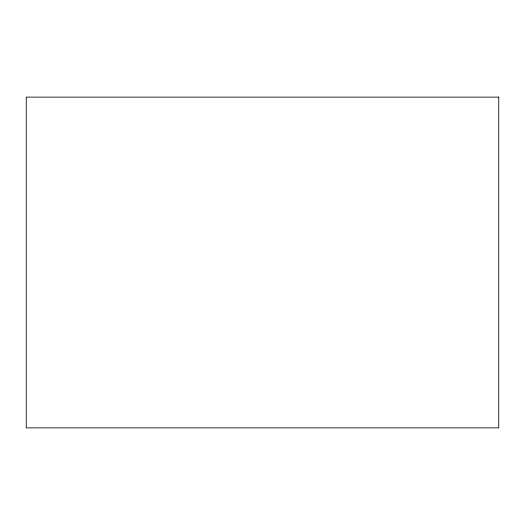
<?xml version="1.0" encoding="UTF-8"?>
<svg xmlns="http://www.w3.org/2000/svg" width="525" height="525" viewBox="0 0 525 525"><rect width="100%" height="100%" fill="white"/><g stroke="black" fill="none" stroke-linecap="round" stroke-linejoin="round"><path stroke-width="0.79" d="M498.75 97.125L26.25 97.125L26.25 427.875L498.75 427.875L498.75 97.125"/></g></svg>
